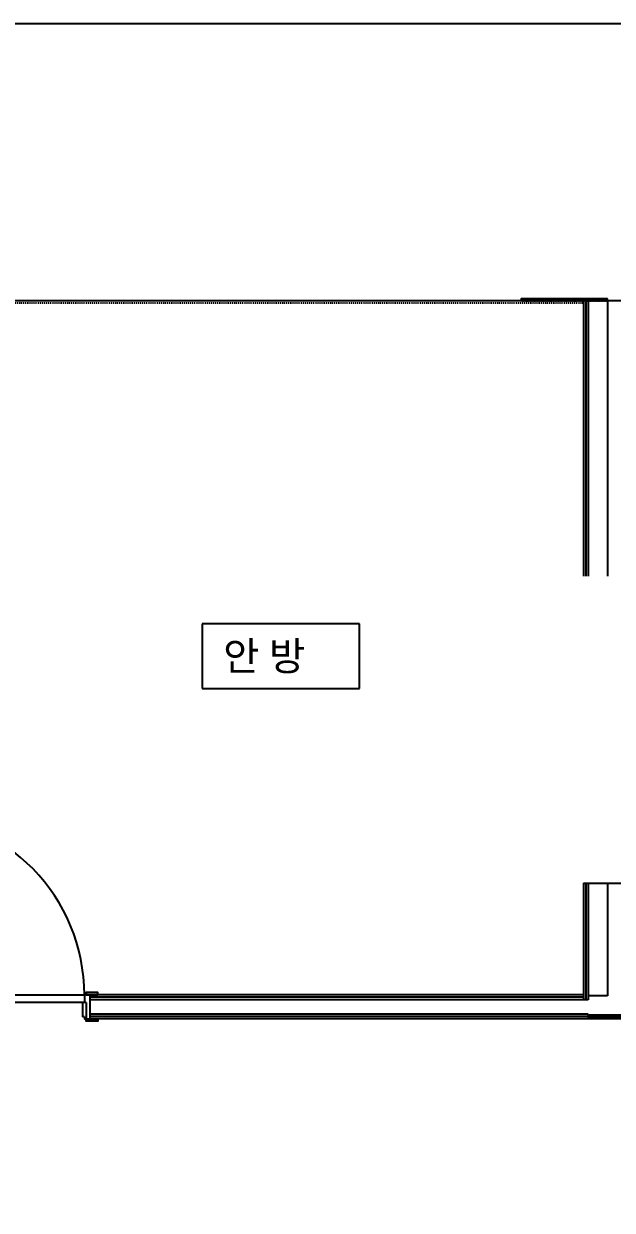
# Model space of a CAD drawing. Header units: millimetres. Extents: x -2005 to 17206, y -1830 to 11304.
# Drawn here: x 10819 to 13885, y 5120 to 11304 of the extents above; entities that cross this region are included whole.
import ezdxf
from ezdxf.enums import TextEntityAlignment as Align

# ---------------------------------------------------------------- set-up
doc = ezdxf.new("R2010")
doc.units = ezdxf.units.MM
doc.linetypes.add('HIDDEN', pattern=[10, 5, -5])
for name, color, linetype in [('A_TXT', 250, 'Continuous'), ('LEGN', 7, 'Continuous'), ('전용면적', 30, 'Continuous'), ('주동원본-1$0$A_DOOR', 5, 'Continuous'), ('주동원본-1$0$A_DRY', 5, 'Continuous'), ('주동원본-1$0$A_FIN2', 8, 'Continuous'), ('주동원본-1$0$A_INS', 8, 'Continuous'), ('주동원본-1$0$AS_CON', 10, 'Continuous')]:
    doc.layers.add(name, color=color, linetype=linetype)
doc.styles.add('맑은고딕', font='malgun.ttf')

# ---------------------------------------------------------------- blocks, each defined once
blk = doc.blocks.new('방문')
at = {"layer": '주동원본-1$0$A_DOOR', "ltscale": 0.3}
for p, q in [((-20, 0), (0, 0)), ((940, 0), (920, 0))]:
    blk.add_line(p, q, dxfattribs=at)
at = {"layer": '주동원본-1$0$A_DOOR', "color": 8}
for p, q in [((920, 0), (0, 0)), ((20, 40), (930, 40))]:
    blk.add_line(p, q, dxfattribs=at)
at = {"layer": '주동원본-1$0$A_DOOR'}
blk.add_lwpolyline([(-10, 40), (20, 40), (20, 980), (-10, 980)], close=True, dxfattribs=at)
at = {"layer": '주동원본-1$0$A_DOOR', "color": 8}
blk.add_arc((-10.7, 39.7), 940.7, 0.01754, 88.4976, dxfattribs=at)

msp = doc.modelspace()

# ---------------------------------------------------------------- linework, layer by layer
msp.add_line((13735, 6825), (13935, 6825))
msp.add_lwpolyline([(-2005.3, -1829.9), (17205.8, -1829.9), (17205.8, 11304.1), (-2005.3, 11304.1)], close=True)
at = {"layer": 'LEGN'}
for p, q in [((12567.8, 8176.9), (11748.8, 8176.9)), ((11748.8, 8176.9), (11748.8, 7839.8)), ((12567.8, 7839.8), (12567.8, 8176.9)), ((11748.8, 7839.8), (12567.8, 7839.8))]:
    msp.add_line(p, q, dxfattribs=at)
at = {"layer": '전용면적', "linetype": 'HIDDEN'}
for p, q in [((10125, 9850), (13735, 9850)), ((13735, 9850), (13725, 9850))]:
    msp.add_line(p, q, dxfattribs=at)
at = {"layer": '주동원본-1$0$A_DOOR', "ltscale": 0.3}
for p, q in [((11125, 6202.5), (11125, 6127.5)), ((11145, 6202.5), (11145, 6117.5)), ((11135, 6127.5), (11125, 6127.5))]:
    msp.add_line(p, q, dxfattribs=at)
for points in [[(11145, 6242.5), (11205, 6242.5), (11205, 6254.5), (11145, 6254.5)], [(11145, 6117.5), (11205, 6117.5), (11205, 6105.5), (11145, 6105.5)]]:
    msp.add_lwpolyline(points, close=True, dxfattribs=at)
for points in [[(11165, 6117.5), (11165, 6242.5), (11135, 6242.5), (11135, 6202.5)], [(11135, 6127.5), (11135, 6117.5), (11165, 6117.5)]]:
    msp.add_lwpolyline(points, dxfattribs=at)
at = {"layer": '주동원본-1$0$A_DRY'}
for p, q in [((13735, 9860), (13735, 8425)), ((13760, 9860), (13760, 8425)), ((13735, 6825), (13735, 6217.5)), ((13760, 6825), (13760, 6217.5)), ((13735, 6242.5), (11165, 6242.5)), ((13760, 6217.5), (11165, 6217.5)), ((13760, 6142.5), (11165, 6142.5)), ((13760, 6142.5), (13760, 6117.5)), ((14280, 6137.5), (13760, 6137.5)), ((13760, 6117.5), (11165, 6117.5)), ((14280, 6117.5), (13760, 6117.5))]:
    msp.add_line(p, q, dxfattribs=at)
at = {"layer": '주동원본-1$0$A_DRY', "color": 8}
for p, q in [((13747.5, 9860), (13747.5, 8425)), ((13747.5, 6825), (13747.5, 6217.5)), ((13735, 6230), (11165, 6230)), ((13760, 6130), (11165, 6130)), ((14280, 6127.5), (13760, 6127.5))]:
    msp.add_line(p, q, dxfattribs=at)
at = {"layer": '주동원본-1$0$A_FIN2', "ltscale": 0.7}
msp.add_line((13860, 9860), (13410, 9860), dxfattribs=at)
at = {"layer": '주동원본-1$0$A_INS', "ltscale": 0.7}
for p, q in [((13410.6, 9867.3), (13411.9, 9862.7)), ((13413.1, 9862.7), (13414.4, 9867.3)), ((13415.6, 9867.3), (13416.9, 9862.7)), ((13418.1, 9862.7), (13419.4, 9867.3)), ((13420.6, 9867.3), (13421.9, 9862.7)), ((13423.1, 9862.7), (13424.4, 9867.3)), ((13425.6, 9867.3), (13426.9, 9862.7)), ((13428.1, 9862.7), (13429.4, 9867.3)), ((13430.6, 9867.3), (13431.9, 9862.7)), ((13433.1, 9862.7), (13434.4, 9867.3)), ((13435.6, 9867.3), (13436.9, 9862.7)), ((13438.1, 9862.7), (13439.4, 9867.3)), ((13440.6, 9867.3), (13441.9, 9862.7)), ((13443.1, 9862.7), (13444.4, 9867.3)), ((13445.6, 9867.3), (13446.9, 9862.7)), ((13448.1, 9862.7), (13449.4, 9867.3)), ((13450.6, 9867.3), (13451.9, 9862.7)), ((13453.1, 9862.7), (13454.4, 9867.3)), ((13455.6, 9867.3), (13456.9, 9862.7)), ((13458.1, 9862.7), (13459.4, 9867.3)), ((13460.6, 9867.3), (13461.9, 9862.7)), ((13463.1, 9862.7), (13464.4, 9867.3)), ((13465.6, 9867.3), (13466.9, 9862.7)), ((13468.1, 9862.7), (13469.4, 9867.3)), ((13470.6, 9867.3), (13471.9, 9862.7)), ((13473.1, 9862.7), (13474.4, 9867.3)), ((13475.6, 9867.3), (13476.9, 9862.7)), ((13478.1, 9862.7), (13479.4, 9867.3)), ((13480.6, 9867.3), (13481.9, 9862.7)), ((13483.1, 9862.7), (13484.4, 9867.3)), ((13485.6, 9867.3), (13486.9, 9862.7)), ((13488.1, 9862.7), (13489.4, 9867.3)), ((13490.6, 9867.3), (13491.9, 9862.7)), ((13493.1, 9862.7), (13494.4, 9867.3)), ((13495.6, 9867.3), (13496.9, 9862.7)), ((13498.1, 9862.7), (13499.4, 9867.3)), ((13500.6, 9867.3), (13501.9, 9862.7)), ((13503.1, 9862.7), (13504.4, 9867.3)), ((13505.6, 9867.3), (13506.9, 9862.7)), ((13508.1, 9862.7), (13509.4, 9867.3)), ((13510.6, 9867.3), (13511.9, 9862.7)), ((13513.1, 9862.7), (13514.4, 9867.3)), ((13515.6, 9867.3), (13516.9, 9862.7)), ((13518.1, 9862.7), (13519.4, 9867.3)), ((13520.6, 9867.3), (13521.9, 9862.7)), ((13523.1, 9862.7), (13524.4, 9867.3)), ((13525.6, 9867.3), (13526.9, 9862.7)), ((13528.1, 9862.7), (13529.4, 9867.3)), ((13530.6, 9867.3), (13531.9, 9862.7)), ((13533.1, 9862.7), (13534.4, 9867.3)), ((13535.6, 9867.3), (13536.9, 9862.7)), ((13538.1, 9862.7), (13539.4, 9867.3)), ((13540.6, 9867.3), (13541.9, 9862.7)), ((13543.1, 9862.7), (13544.4, 9867.3)), ((13545.6, 9867.3), (13546.9, 9862.7)), ((13548.1, 9862.7), (13549.4, 9867.3)), ((13550.6, 9867.3), (13551.9, 9862.7)), ((13553.1, 9862.7), (13554.4, 9867.3)), ((13555.6, 9867.3), (13556.9, 9862.7)), ((13558.1, 9862.7), (13559.4, 9867.3)), ((13560.6, 9867.3), (13561.9, 9862.7)), ((13563.1, 9862.7), (13564.4, 9867.3)), ((13565.6, 9867.3), (13566.9, 9862.7)), ((13568.1, 9862.7), (13569.4, 9867.3)), ((13570.6, 9867.3), (13571.9, 9862.7)), ((13573.1, 9862.7), (13574.4, 9867.3)), ((13575.6, 9867.3), (13576.9, 9862.7)), ((13578.1, 9862.7), (13579.4, 9867.3)), ((13580.6, 9867.3), (13581.9, 9862.7)), ((13583.1, 9862.7), (13584.4, 9867.3)), ((13585.6, 9867.3), (13586.9, 9862.7)), ((13588.1, 9862.7), (13589.4, 9867.3)), ((13590.6, 9867.3), (13591.9, 9862.7)), ((13593.1, 9862.7), (13594.4, 9867.3)), ((13595.6, 9867.3), (13596.9, 9862.7)), ((13598.1, 9862.7), (13599.4, 9867.3)), ((13600.6, 9867.3), (13601.9, 9862.7)), ((13603.1, 9862.7), (13604.4, 9867.3)), ((13605.6, 9867.3), (13606.9, 9862.7)), ((13608.1, 9862.7), (13609.4, 9867.3)), ((13610.6, 9867.3), (13611.9, 9862.7)), ((13613.1, 9862.7), (13614.4, 9867.3)), ((13615.6, 9867.3), (13616.9, 9862.7)), ((13618.1, 9862.7), (13619.4, 9867.3)), ((13620.6, 9867.3), (13621.9, 9862.7)), ((13623.1, 9862.7), (13624.4, 9867.3)), ((13625.6, 9867.3), (13626.9, 9862.7)), ((13628.1, 9862.7), (13629.4, 9867.3)), ((13630.6, 9867.3), (13631.9, 9862.7)), ((13633.1, 9862.7), (13634.4, 9867.3)), ((13635.6, 9867.3), (13636.9, 9862.7)), ((13638.1, 9862.7), (13639.4, 9867.3)), ((13640.6, 9867.3), (13641.9, 9862.7)), ((13643.1, 9862.7), (13644.4, 9867.3)), ((13645.6, 9867.3), (13646.9, 9862.7)), ((13648.1, 9862.7), (13649.4, 9867.3)), ((13650.6, 9867.3), (13651.9, 9862.7)), ((13653.1, 9862.7), (13654.4, 9867.3)), ((13655.6, 9867.3), (13656.9, 9862.7)), ((13658.1, 9862.7), (13659.4, 9867.3)), ((13660.6, 9867.3), (13661.9, 9862.7)), ((13663.1, 9862.7), (13664.4, 9867.3)), ((13665.6, 9867.3), (13666.9, 9862.7)), ((13668.1, 9862.7), (13669.4, 9867.3)), ((13670.6, 9867.3), (13671.9, 9862.7)), ((13673.1, 9862.7), (13674.4, 9867.3)), ((13675.6, 9867.3), (13676.9, 9862.7)), ((13678.1, 9862.7), (13679.4, 9867.3)), ((13680.6, 9867.3), (13681.9, 9862.7)), ((13683.1, 9862.7), (13684.4, 9867.3)), ((13685.6, 9867.3), (13686.9, 9862.7)), ((13688.1, 9862.7), (13689.4, 9867.3)), ((13690.6, 9867.3), (13691.9, 9862.7)), ((13693.1, 9862.7), (13694.4, 9867.3)), ((13695.6, 9867.3), (13696.9, 9862.7)), ((13698.1, 9862.7), (13699.4, 9867.3)), ((13700.6, 9867.3), (13701.9, 9862.7)), ((13703.1, 9862.7), (13704.4, 9867.3)), ((13705.6, 9867.3), (13706.9, 9862.7)), ((13708.1, 9862.7), (13709.4, 9867.3)), ((13710.6, 9867.3), (13711.9, 9862.7)), ((13713.1, 9862.7), (13714.4, 9867.3)), ((13715.6, 9867.3), (13716.9, 9862.7)), ((13718.1, 9862.7), (13719.4, 9867.3)), ((13720.6, 9867.3), (13721.9, 9862.7)), ((13723.1, 9862.7), (13724.4, 9867.3)), ((13725.6, 9867.3), (13726.9, 9862.7)), ((13728.1, 9862.7), (13729.4, 9867.3)), ((13730.6, 9867.3), (13731.9, 9862.7)), ((13733.1, 9862.7), (13734.4, 9867.3)), ((13735.6, 9867.3), (13736.9, 9862.7)), ((13738.1, 9862.7), (13739.4, 9867.3)), ((13740.6, 9867.3), (13741.9, 9862.7)), ((13743.1, 9862.7), (13744.4, 9867.3)), ((13745.6, 9867.3), (13746.9, 9862.7)), ((13748.1, 9862.7), (13749.4, 9867.3)), ((13750.6, 9867.3), (13751.9, 9862.7)), ((13753.1, 9862.7), (13754.4, 9867.3)), ((13755.6, 9867.3), (13756.9, 9862.7)), ((13758.1, 9862.7), (13759.4, 9867.3)), ((13760.6, 9867.3), (13761.9, 9862.7)), ((13763.1, 9862.7), (13764.4, 9867.3)), ((13765.6, 9867.3), (13766.9, 9862.7)), ((13768.1, 9862.7), (13769.4, 9867.3)), ((13770.6, 9867.3), (13771.9, 9862.7)), ((13773.1, 9862.7), (13774.4, 9867.3)), ((13775.6, 9867.3), (13776.9, 9862.7)), ((13778.1, 9862.7), (13779.4, 9867.3)), ((13780.6, 9867.3), (13781.9, 9862.7)), ((13783.1, 9862.7), (13784.4, 9867.3)), ((13785.6, 9867.3), (13786.9, 9862.7)), ((13788.1, 9862.7), (13789.4, 9867.3)), ((13790.6, 9867.3), (13791.9, 9862.7)), ((13793.1, 9862.7), (13794.4, 9867.3)), ((13795.6, 9867.3), (13796.9, 9862.7)), ((13798.1, 9862.7), (13799.4, 9867.3)), ((13800.6, 9867.3), (13801.9, 9862.7)), ((13803.1, 9862.7), (13804.4, 9867.3)), ((13805.6, 9867.3), (13806.9, 9862.7)), ((13808.1, 9862.7), (13809.4, 9867.3)), ((13810.6, 9867.3), (13811.9, 9862.7)), ((13813.1, 9862.7), (13814.4, 9867.3)), ((13815.6, 9867.3), (13816.9, 9862.7)), ((13818.1, 9862.7), (13819.4, 9867.3)), ((13820.6, 9867.3), (13821.9, 9862.7)), ((13823.1, 9862.7), (13824.4, 9867.3)), ((13825.6, 9867.3), (13826.9, 9862.7)), ((13828.1, 9862.7), (13829.4, 9867.3)), ((13830.6, 9867.3), (13831.9, 9862.7)), ((13833.1, 9862.7), (13834.4, 9867.3)), ((13835.6, 9867.3), (13836.9, 9862.7)), ((13838.1, 9862.7), (13839.4, 9867.3)), ((13840.6, 9867.3), (13841.9, 9862.7)), ((13843.1, 9862.7), (13844.4, 9867.3)), ((13845.6, 9867.3), (13846.9, 9862.7)), ((13848.1, 9862.7), (13849.4, 9867.3)), ((13850.6, 9867.3), (13851.9, 9862.7)), ((13853.1, 9862.7), (13854.4, 9867.3)), ((13855.6, 9867.3), (13856.9, 9862.7)), ((13858.1, 9862.7), (13859.4, 9867.3)), ((13860, 9860), (13860, 8425)), ((13860, 6825), (13860, 6237.5)), ((13860, 6237.5), (13760, 6237.5))]:
    msp.add_line(p, q, dxfattribs=at)
for centre, start, end in [((13410, 9862), 270.00691, 20.77887), ((13412.5, 9868), 339.21422, 200.78578), ((13415, 9862), 159.22113, 269.99309), ((13415, 9862), 270.00691, 20.77887), ((13417.5, 9868), 339.21422, 200.78578), ((13420, 9862), 159.22113, 269.99309), ((13420, 9862), 270.00691, 20.77887), ((13422.5, 9868), 339.21422, 200.78578), ((13425, 9862), 159.22113, 269.99309), ((13425, 9862), 270.00691, 20.77887), ((13427.5, 9868), 339.21422, 200.78578), ((13430, 9862), 159.22113, 269.99309), ((13430, 9862), 270.00691, 20.77887), ((13432.5, 9868), 339.21422, 200.78578), ((13435, 9862), 159.22113, 269.99309), ((13435, 9862), 270.00691, 20.77887), ((13437.5, 9868), 339.21422, 200.78578), ((13440, 9862), 159.22113, 269.99309), ((13440, 9862), 270.00691, 20.77887), ((13442.5, 9868), 339.21422, 200.78578), ((13445, 9862), 159.22113, 269.99309), ((13445, 9862), 270.00691, 20.77887), ((13447.5, 9868), 339.21422, 200.78578), ((13450, 9862), 159.22113, 269.99309), ((13450, 9862), 270.00691, 20.77887), ((13452.5, 9868), 339.21422, 200.78578), ((13455, 9862), 159.22113, 269.99309), ((13455, 9862), 270.00691, 20.77887), ((13457.5, 9868), 339.21422, 200.78578), ((13460, 9862), 159.22113, 269.99309), ((13460, 9862), 270.00691, 20.77887), ((13462.5, 9868), 339.21422, 200.78578), ((13465, 9862), 159.22113, 269.99309), ((13465, 9862), 270.00691, 20.77887), ((13467.5, 9868), 339.21422, 200.78578), ((13470, 9862), 159.22113, 269.99309), ((13470, 9862), 270.00691, 20.77887), ((13472.5, 9868), 339.21422, 200.78578), ((13475, 9862), 159.22113, 269.99309), ((13475, 9862), 270.00691, 20.77887), ((13477.5, 9868), 339.21422, 200.78578), ((13480, 9862), 159.22113, 269.99309), ((13480, 9862), 270.00691, 20.77887), ((13482.5, 9868), 339.21422, 200.78578), ((13485, 9862), 159.22113, 269.99309), ((13485, 9862), 270.00691, 20.77887), ((13487.5, 9868), 339.21422, 200.78578), ((13490, 9862), 159.22113, 269.99309), ((13490, 9862), 270.00691, 20.77887), ((13492.5, 9868), 339.21422, 200.78578), ((13495, 9862), 159.22113, 269.99309), ((13495, 9862), 270.00691, 20.77887), ((13497.5, 9868), 339.21422, 200.78578), ((13500, 9862), 159.22113, 269.99309), ((13500, 9862), 270.00691, 20.77887), ((13502.5, 9868), 339.21422, 200.78578), ((13505, 9862), 159.22113, 269.99309), ((13505, 9862), 270.00691, 20.77887), ((13507.5, 9868), 339.21422, 200.78578), ((13510, 9862), 159.22113, 269.99309), ((13510, 9862), 270.00691, 20.77887), ((13512.5, 9868), 339.21422, 200.78578), ((13515, 9862), 159.22113, 269.99309), ((13515, 9862), 270.00691, 20.77887), ((13517.5, 9868), 339.21422, 200.78578), ((13520, 9862), 159.22113, 269.99309), ((13520, 9862), 270.00691, 20.77887), ((13522.5, 9868), 339.21422, 200.78578), ((13525, 9862), 159.22113, 269.99309), ((13525, 9862), 270.00691, 20.77887), ((13527.5, 9868), 339.21422, 200.78578), ((13530, 9862), 159.22113, 269.99309), ((13530, 9862), 270.00691, 20.77887), ((13532.5, 9868), 339.21422, 200.78578), ((13535, 9862), 159.22113, 269.99309), ((13535, 9862), 270.00691, 20.77887), ((13537.5, 9868), 339.21422, 200.78578), ((13540, 9862), 159.22113, 269.99309), ((13540, 9862), 270.00691, 20.77887), ((13542.5, 9868), 339.21422, 200.78578), ((13545, 9862), 159.22113, 269.99309), ((13545, 9862), 270.00691, 20.77887), ((13547.5, 9868), 339.21422, 200.78578), ((13550, 9862), 159.22113, 269.99309), ((13550, 9862), 270.00691, 20.77887), ((13552.5, 9868), 339.21422, 200.78578), ((13555, 9862), 159.22113, 269.99309), ((13555, 9862), 270.00691, 20.77887), ((13557.5, 9868), 339.21422, 200.78578), ((13560, 9862), 159.22113, 269.99309), ((13560, 9862), 270.00691, 20.77887), ((13562.5, 9868), 339.21422, 200.78578), ((13565, 9862), 159.22113, 269.99309), ((13565, 9862), 270.00691, 20.77887), ((13567.5, 9868), 339.21422, 200.78578), ((13570, 9862), 159.22113, 269.99309), ((13570, 9862), 270.00691, 20.77887), ((13572.5, 9868), 339.21422, 200.78578), ((13575, 9862), 159.22113, 269.99309), ((13575, 9862), 270.00691, 20.77887), ((13577.5, 9868), 339.21422, 200.78578), ((13580, 9862), 159.22113, 269.99309), ((13580, 9862), 270.00691, 20.77887), ((13582.5, 9868), 339.21422, 200.78578), ((13585, 9862), 159.22113, 269.99309), ((13585, 9862), 270.00691, 20.77887), ((13587.5, 9868), 339.21422, 200.78578), ((13590, 9862), 159.22113, 269.99309), ((13590, 9862), 270.00691, 20.77887), ((13592.5, 9868), 339.21422, 200.78578), ((13595, 9862), 159.22113, 269.99309), ((13595, 9862), 270.00691, 20.77887), ((13597.5, 9868), 339.21422, 200.78578), ((13600, 9862), 159.22113, 269.99309), ((13600, 9862), 270.00691, 20.77887), ((13602.5, 9868), 339.21422, 200.78578), ((13605, 9862), 159.22113, 269.99309), ((13605, 9862), 270.00691, 20.77887), ((13607.5, 9868), 339.21422, 200.78578), ((13610, 9862), 159.22113, 269.99309), ((13610, 9862), 270.00691, 20.77887), ((13612.5, 9868), 339.21422, 200.78578), ((13615, 9862), 159.22113, 269.99309), ((13615, 9862), 270.00691, 20.77887), ((13617.5, 9868), 339.21422, 200.78578), ((13620, 9862), 159.22113, 269.99309), ((13620, 9862), 270.00691, 20.77887), ((13622.5, 9868), 339.21422, 200.78578), ((13625, 9862), 159.22113, 269.99309), ((13625, 9862), 270.00691, 20.77887), ((13627.5, 9868), 339.21422, 200.78578), ((13630, 9862), 159.22113, 269.99309), ((13630, 9862), 270.00691, 20.77887), ((13632.5, 9868), 339.21422, 200.78578), ((13635, 9862), 159.22113, 269.99309), ((13635, 9862), 270.00691, 20.77887), ((13637.5, 9868), 339.21422, 200.78578), ((13640, 9862), 159.22113, 269.99309), ((13640, 9862), 270.00691, 20.77887), ((13642.5, 9868), 339.21422, 200.78578), ((13645, 9862), 159.22113, 269.99309), ((13645, 9862), 270.00691, 20.77887), ((13647.5, 9868), 339.21422, 200.78578), ((13650, 9862), 159.22113, 269.99309), ((13650, 9862), 270.00691, 20.77887), ((13652.5, 9868), 339.21422, 200.78578), ((13655, 9862), 159.22113, 269.99309), ((13655, 9862), 270.00691, 20.77887), ((13657.5, 9868), 339.21422, 200.78578), ((13660, 9862), 159.22113, 269.99309), ((13660, 9862), 270.00691, 20.77887), ((13662.5, 9868), 339.21422, 200.78578), ((13665, 9862), 159.22113, 269.99309), ((13665, 9862), 270.00691, 20.77887), ((13667.5, 9868), 339.21422, 200.78578), ((13670, 9862), 159.22113, 269.99309), ((13670, 9862), 270.00691, 20.77887), ((13672.5, 9868), 339.21422, 200.78578), ((13675, 9862), 159.22113, 269.99309), ((13675, 9862), 270.00691, 20.77887), ((13677.5, 9868), 339.21422, 200.78578), ((13680, 9862), 159.22113, 269.99309), ((13680, 9862), 270.00691, 20.77887), ((13682.5, 9868), 339.21422, 200.78578), ((13685, 9862), 159.22113, 269.99309), ((13685, 9862), 270.00691, 20.77887), ((13687.5, 9868), 339.21422, 200.78578), ((13690, 9862), 159.22113, 269.99309), ((13690, 9862), 270.00691, 20.77887), ((13692.5, 9868), 339.21422, 200.78578), ((13695, 9862), 159.22113, 269.99309), ((13695, 9862), 270.00691, 20.77887), ((13697.5, 9868), 339.21422, 200.78578), ((13700, 9862), 159.22113, 269.99309), ((13700, 9862), 270.00691, 20.77887), ((13702.5, 9868), 339.21422, 200.78578), ((13705, 9862), 159.22113, 269.99309), ((13705, 9862), 270.00691, 20.77887), ((13707.5, 9868), 339.21422, 200.78578), ((13710, 9862), 159.22113, 269.99309), ((13710, 9862), 270.00691, 20.77887), ((13712.5, 9868), 339.21422, 200.78578), ((13715, 9862), 159.22113, 269.99309), ((13715, 9862), 270.00691, 20.77887), ((13717.5, 9868), 339.21422, 200.78578), ((13720, 9862), 159.22113, 269.99309), ((13720, 9862), 270.00691, 20.77887), ((13722.5, 9868), 339.21422, 200.78578), ((13725, 9862), 159.22113, 269.99309), ((13725, 9862), 270.00691, 20.77887), ((13727.5, 9868), 339.21422, 200.78578), ((13730, 9862), 159.22113, 269.99309), ((13730, 9862), 270.00691, 20.77887), ((13732.5, 9868), 339.21422, 200.78578), ((13735, 9862), 159.22113, 269.99309), ((13735, 9862), 270.00691, 20.77887), ((13737.5, 9868), 339.21422, 200.78578), ((13740, 9862), 159.22113, 269.99309), ((13740, 9862), 270.00691, 20.77887), ((13742.5, 9868), 339.21422, 200.78578), ((13745, 9862), 159.22113, 269.99309), ((13745, 9862), 270.00691, 20.77887), ((13747.5, 9868), 339.21422, 200.78578), ((13750, 9862), 159.22113, 269.99309), ((13750, 9862), 270.00691, 20.77887), ((13752.5, 9868), 339.21422, 200.78578), ((13755, 9862), 159.22113, 269.99309), ((13755, 9862), 270.00691, 20.77887), ((13757.5, 9868), 339.21422, 200.78578), ((13760, 9862), 159.22113, 269.99309), ((13760, 9862), 270.00691, 20.77887), ((13762.5, 9868), 339.21422, 200.78578), ((13765, 9862), 159.22113, 269.99309), ((13765, 9862), 270.00691, 20.77887), ((13767.5, 9868), 339.21422, 200.78578), ((13770, 9862), 159.22113, 269.99309), ((13770, 9862), 270.00691, 20.77887), ((13772.5, 9868), 339.21422, 200.78578), ((13775, 9862), 159.22113, 269.99309), ((13775, 9862), 270.00691, 20.77887), ((13777.5, 9868), 339.21422, 200.78578), ((13780, 9862), 159.22113, 269.99309), ((13780, 9862), 270.00691, 20.77887), ((13782.5, 9868), 339.21422, 200.78578), ((13785, 9862), 159.22113, 269.99309), ((13785, 9862), 270.00691, 20.77887), ((13787.5, 9868), 339.21422, 200.78578), ((13790, 9862), 159.22113, 269.99309), ((13790, 9862), 270.00691, 20.77887), ((13792.5, 9868), 339.21422, 200.78578), ((13795, 9862), 159.22113, 269.99309), ((13795, 9862), 270.00691, 20.77887), ((13797.5, 9868), 339.21422, 200.78578), ((13800, 9862), 159.22113, 269.99309), ((13800, 9862), 270.00691, 20.77887), ((13802.5, 9868), 339.21422, 200.78578), ((13805, 9862), 159.22113, 269.99309), ((13805, 9862), 270.00691, 20.77887), ((13807.5, 9868), 339.21422, 200.78578), ((13810, 9862), 159.22113, 269.99309), ((13810, 9862), 270.00691, 20.77887), ((13812.5, 9868), 339.21422, 200.78578), ((13815, 9862), 159.22113, 269.99309), ((13815, 9862), 270.00691, 20.77887), ((13817.5, 9868), 339.21422, 200.78578), ((13820, 9862), 159.22113, 269.99309), ((13820, 9862), 270.00691, 20.77887), ((13822.5, 9868), 339.21422, 200.78578), ((13825, 9862), 159.22113, 269.99309), ((13825, 9862), 270.00691, 20.77887), ((13827.5, 9868), 339.21422, 200.78578), ((13830, 9862), 159.22113, 269.99309), ((13830, 9862), 270.00691, 20.77887), ((13832.5, 9868), 339.21422, 200.78578), ((13835, 9862), 159.22113, 269.99309), ((13835, 9862), 270.00691, 20.77887), ((13837.5, 9868), 339.21422, 200.78578), ((13840, 9862), 159.22113, 269.99309), ((13840, 9862), 270.00691, 20.77887), ((13842.5, 9868), 339.21422, 200.78578), ((13845, 9862), 159.22113, 269.99309), ((13845, 9862), 270.00691, 20.77887), ((13847.5, 9868), 339.21422, 200.78578), ((13850, 9862), 159.22113, 269.99309), ((13850, 9862), 270.00691, 20.77887), ((13852.5, 9868), 339.21422, 200.78578), ((13855, 9862), 159.22113, 269.99309), ((13855, 9862), 270.00691, 20.77887), ((13857.5, 9868), 339.21422, 200.78578), ((13860, 9862), 159.22113, 269.99309)]:
    msp.add_arc(centre, 2, start, end, dxfattribs=at)
at = {"layer": '주동원본-1$0$AS_CON', "ltscale": 0.5}
for p, q in [((13410, 9860), (8092.5, 9860)), ((13860, 9870), (13410, 9870)), ((13410, 9870), (13410, 9860)), ((13860, 9860), (13860, 9870)), ((15135, 9860), (13860, 9860))]:
    msp.add_line(p, q, dxfattribs=at)

# ---------------------------------------------------------------- block references
msp.add_blockref('방문', (10205, 6202.5))

# ---------------------------------------------------------------- texts
at = {"layer": 'A_TXT', "linetype": 'Continuous', "style": '맑은고딕'}
msp.add_text('안 방', height=150, dxfattribs=at).set_placement((11858.3, 8008.3), align=Align.MIDDLE_LEFT)

doc.saveas('drawing.dxf')
